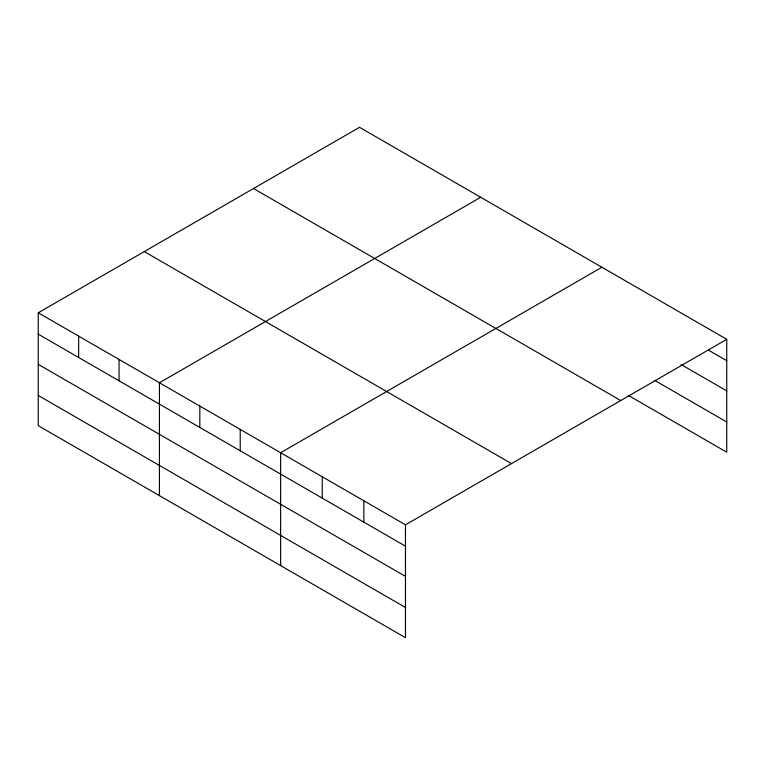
<?xml version="1.0" encoding="UTF-8"?>
<svg xmlns="http://www.w3.org/2000/svg" width="765" height="765" viewBox="0 0 765 765"><rect width="100%" height="100%" fill="white"/><g stroke="black" fill="none" stroke-linecap="round" stroke-linejoin="round"><path stroke-width="1.15" d="M405.479 576.38L405.479 524.809L38.25 312.799L38.25 425.675L405.479 637.685L405.479 576.38L38.25 364.36M628.285 395.352L726.75 452.201L726.75 339.325L359.521 127.315L38.25 312.799M480.707 197.274L159.436 382.758L159.436 495.634M601.892 267.243L280.621 452.727L280.621 565.603M405.479 524.809L726.75 339.325M708.476 350.15L726.75 360.697M681.07 364.522L726.75 390.896M654.677 380.396L726.75 422.003M253.502 188.525L620.731 400.535M144.269 251.589L511.498 463.6M38.25 334.162L405.479 546.181M38.25 395.476L405.479 607.486M363.863 500.788L363.863 522.151M322.237 476.758L322.237 498.12M240.229 429.404L240.229 450.776M199.828 406.081L199.828 427.453M119.044 359.435L119.044 380.807M78.642 336.122L78.642 357.484"/></g></svg>
